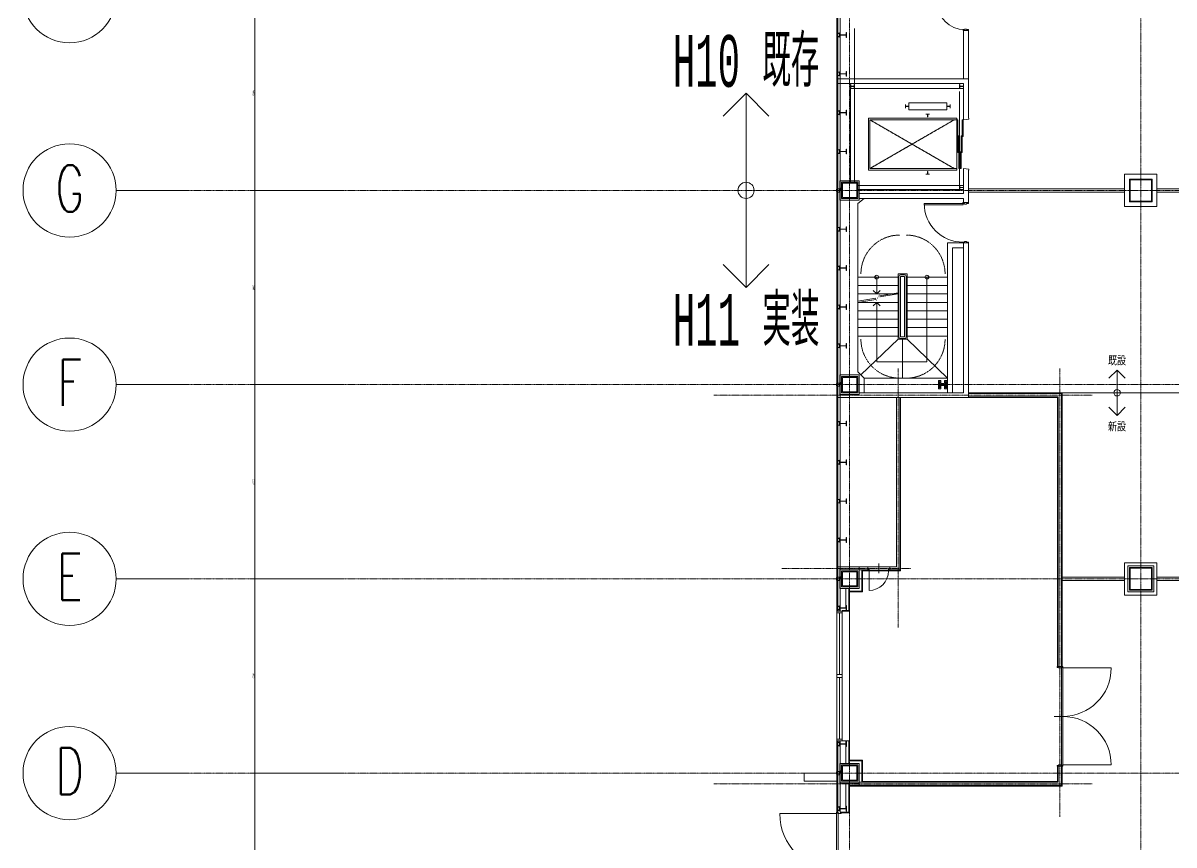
# Model space of a CAD drawing. Extents: x 73996 to 686888, y -9729 to 263202.
# Drawn here: x 248377 to 283951, y 196982 to 222372 of the extents above; entities that cross this region are included whole.
import ezdxf
from ezdxf.enums import TextEntityAlignment as Align

# ---------------------------------------------------------------- set-up
doc = ezdxf.new("R2010")
doc.units = 0
doc.header["$LTSCALE"] = 20
for name, pattern in [('Data Center Layout_L20$0$CENTER', [2, 1.25, -0.25, 0.25, -0.25]), ('Data Center Layout_L20$0$CENTERK0', [0.65, 0.5, -0.05, 0.05, -0.05]), ('Data Center Layout_L20$0$HIDDENK1', [0.334, 0.167, -0.167])]:
    doc.linetypes.add(name, pattern=pattern)
doc.layers.add('Data Center Layout_L20$0$98-DIM', color=252, linetype='Continuous')
doc.layers.add('Data Center Layout_L20$0$MACHINE-DIM', color=252, linetype='Continuous')
for name, color, linetype, lineweight in [('Data Center Layout_L20$0$ARC', 252, 'Continuous', 0), ('Data Center Layout_L20$0$FLAG', 252, 'Continuous', 0), ('Data Center Layout_L20$0$H-SIN', 252, 'Data Center Layout_L20$0$CENTER', 9), ('Data Center Layout_L20$0$K-SIN', 252, 'Data Center Layout_L20$0$CENTER', 9), ('Data Center Layout_L20$0$STEEL1', 252, 'Continuous', 0), ('Data Center Layout_L20$0$SUGATA3', 252, 'Continuous', 0)]:
    doc.layers.add(name, color=color, linetype=linetype, lineweight=lineweight)
doc.styles.add('Data Center Layout_L20$0$ATS', font='monotxt', dxfattribs={"bigfont": 'BIGFONT'})
doc.styles.add('Data Center Layout_L20$0$dim-txt', font='isocp.shx', dxfattribs={"width": 0.7, "bigfont": 'chineset.shx'})
doc.styles.add('Data Center Layout_L20$0$ROMS', font='ROMANS.shx', dxfattribs={"bigfont": 'bigfont.shx'})
doc.styles.add('Data Center Layout_L20$0$型式1', font='simplex.shx', dxfattribs={"width": 0.68, "bigfont": 'chineset.shx'})
doc.dimstyles.new('Data Center Layout_L20$0$ARCH-dim-200MM', dxfattribs={"dimscale": 200, "dimtxt": 0.3, "dimasz": 0.1, "dimexe": 0.1, "dimexo": 0.1, "dimgap": 0.05, "dimtad": 1, "dimdec": 0, "dimlfac": 10, "dimdsep": 46, "dimtxsty": 'Data Center Layout_L20$0$dim-txt', "dimblk": 'Data Center Layout_L20$0$_Dot', "dimcen": 2, "dimclrd": 256, "dimclre": 256, "dimclrt": 256, "dimadec": 0, "dimazin": 0, "dimtfac": 0.8, "dimtdec": 1, "dimtix": 1, "dimtmove": 2, "dimatfit": 3, "dimldrblk": 'Data Center Layout_L20$0$_ArchTick', "dimfxl": 1, "dimtvp": 1, "dimtolj": 1, "dimlwd": 13, "dimlwe": 9, "dimarcsym": 0})

# ---------------------------------------------------------------- blocks, each defined once
blk = doc.blocks.new('Data Center Layout_L20$0$A$C4DFC7D4D')
at = {"layer": 'Data Center Layout_L20$0$STEEL1'}
blk.add_lwpolyline([(0, 0), (0, 150), (11, 150), (11, 79), (139, 79), (139, 150), (150, 150), (150, 0), (139, 0), (139, 71), (11, 71), (11, 0)], close=True, dxfattribs=at)
blk = doc.blocks.new('Data Center Layout_L20$0$_Dot')
at = {"layer": 'Data Center Layout_L20$0$MACHINE-DIM', "color": 0, "lineweight": -2}
blk.add_line((-0.5, 0), (-1, 0), dxfattribs=at)
at = {"layer": 'Data Center Layout_L20$0$MACHINE-DIM', "color": 0, "const_width": 0.5}
blk.add_lwpolyline([(-0.25, 0, 1), (0.25, 0, 1)], format="xyb", close=True, dxfattribs=at)
blk = doc.blocks.new('*D85')
at = {"layer": 'Data Center Layout_L20$0$98-DIM', "lineweight": 9, "transparency": 16777216}
for p, q in [((300193, 190046), (297540, 190046)), ((300193, 184046), (297540, 184046))]:
    blk.add_line(p, q, dxfattribs=at)
at = {"layer": 'Data Center Layout_L20$0$98-DIM', "lineweight": 13, "transparency": 16777216}
blk.add_line((297560, 184066), (297560, 190026), dxfattribs=at)
at = {"layer": 'DEFPOINTS', "color": 0, "transparency": 16777216}
for p in [(297560, 190046), (300213, 190046), (300213, 184046)]:
    blk.add_point(p, dxfattribs=at)
at = {"layer": 'Data Center Layout_L20$0$98-DIM', "lineweight": 13, "transparency": 16777216, "xscale": 20, "yscale": 20, "zscale": 20}
for p, rotation in [((297560, 190046), 90), ((297560, 184046), 270)]:
    blk.add_blockref('Data Center Layout_L20$0$_Dot', p, dxfattribs=dict(at, rotation=rotation))
at = {"layer": 'Data Center Layout_L20$0$98-DIM', "transparency": 16777216, "insert": (297520, 187046), "char_height": 60, "attachment_point": 5, "rotation": 90, "style": 'Data Center Layout_L20$0$dim-txt'}
blk.add_mtext('\\A1;60000', dxfattribs=at)
blk = doc.blocks.new('Data Center Layout_L20$0$_ArchTick')
at = {"layer": 'Data Center Layout_L20$0$MACHINE-DIM', "color": 0, "const_width": 0.15}
blk.add_lwpolyline([(-0.5, -0.5), (0.5, 0.5)], dxfattribs=at)
blk = doc.blocks.new('*D86')
at = {"layer": 'Data Center Layout_L20$0$98-DIM', "lineweight": 9, "transparency": 16777216}
for p, q in [((300193, 184046), (297540, 184046)), ((300193, 178046), (297540, 178046))]:
    blk.add_line(p, q, dxfattribs=at)
at = {"layer": 'Data Center Layout_L20$0$98-DIM', "lineweight": 13, "transparency": 16777216}
blk.add_line((297560, 178066), (297560, 184026), dxfattribs=at)
at = {"layer": 'DEFPOINTS', "color": 0, "transparency": 16777216}
for p in [(297560, 184046), (300213, 184046), (300213, 178046)]:
    blk.add_point(p, dxfattribs=at)
at = {"layer": 'Data Center Layout_L20$0$98-DIM', "lineweight": 13, "transparency": 16777216, "xscale": 20, "yscale": 20, "zscale": 20}
for p, rotation in [((297560, 184046), 90), ((297560, 178046), 270)]:
    blk.add_blockref('Data Center Layout_L20$0$_Dot', p, dxfattribs=dict(at, rotation=rotation))
at = {"layer": 'Data Center Layout_L20$0$98-DIM', "transparency": 16777216, "insert": (297520, 181046), "char_height": 60, "attachment_point": 5, "rotation": 90, "style": 'Data Center Layout_L20$0$dim-txt'}
blk.add_mtext('\\A1;60000', dxfattribs=at)
blk = doc.blocks.new('*D87')
at = {"layer": 'Data Center Layout_L20$0$98-DIM', "lineweight": 9, "transparency": 16777216}
for p, q in [((300193, 172046), (297540, 172046)), ((300193, 166046), (297540, 166046))]:
    blk.add_line(p, q, dxfattribs=at)
at = {"layer": 'Data Center Layout_L20$0$98-DIM', "lineweight": 13, "transparency": 16777216}
blk.add_line((297560, 166066), (297560, 172026), dxfattribs=at)
at = {"layer": 'DEFPOINTS', "color": 0, "transparency": 16777216}
for p in [(297560, 172046), (300213, 172046), (300213, 166046)]:
    blk.add_point(p, dxfattribs=at)
at = {"layer": 'Data Center Layout_L20$0$98-DIM', "lineweight": 13, "transparency": 16777216, "xscale": 20, "yscale": 20, "zscale": 20}
for p, rotation in [((297560, 172046), 90), ((297560, 166046), 270)]:
    blk.add_blockref('Data Center Layout_L20$0$_Dot', p, dxfattribs=dict(at, rotation=rotation))
at = {"layer": 'Data Center Layout_L20$0$98-DIM', "transparency": 16777216, "insert": (297520, 169046), "char_height": 60, "attachment_point": 5, "rotation": 90, "style": 'Data Center Layout_L20$0$dim-txt'}
blk.add_mtext('\\A1;60000', dxfattribs=at)
blk = doc.blocks.new('*D88')
at = {"layer": 'Data Center Layout_L20$0$98-DIM', "lineweight": 9, "transparency": 16777216}
for p, q in [((300193, 178046), (297540, 178046)), ((300193, 172046), (297540, 172046))]:
    blk.add_line(p, q, dxfattribs=at)
at = {"layer": 'Data Center Layout_L20$0$98-DIM', "lineweight": 13, "transparency": 16777216}
blk.add_line((297560, 172066), (297560, 178026), dxfattribs=at)
at = {"layer": 'DEFPOINTS', "color": 0, "transparency": 16777216}
for p in [(297560, 178046), (300213, 178046), (300213, 172046)]:
    blk.add_point(p, dxfattribs=at)
at = {"layer": 'Data Center Layout_L20$0$98-DIM', "lineweight": 13, "transparency": 16777216, "xscale": 20, "yscale": 20, "zscale": 20}
for p, rotation in [((297560, 178046), 90), ((297560, 172046), 270)]:
    blk.add_blockref('Data Center Layout_L20$0$_Dot', p, dxfattribs=dict(at, rotation=rotation))
at = {"layer": 'Data Center Layout_L20$0$98-DIM', "transparency": 16777216, "insert": (297520, 175046), "char_height": 60, "attachment_point": 5, "rotation": 90, "style": 'Data Center Layout_L20$0$dim-txt'}
blk.add_mtext('\\A1;60000', dxfattribs=at)
blk = doc.blocks.new('*D92')
at = {"layer": 'Data Center Layout_L20$0$98-DIM', "lineweight": 9, "transparency": 16777216}
for p, q in [((300193, 166046), (297540, 166046)), ((300193, 160046), (297540, 160046))]:
    blk.add_line(p, q, dxfattribs=at)
at = {"layer": 'Data Center Layout_L20$0$98-DIM', "lineweight": 13, "transparency": 16777216}
blk.add_line((297560, 160066), (297560, 166026), dxfattribs=at)
at = {"layer": 'DEFPOINTS', "color": 0, "transparency": 16777216}
for p in [(297560, 166046), (300213, 166046), (300213, 160046)]:
    blk.add_point(p, dxfattribs=at)
at = {"layer": 'Data Center Layout_L20$0$98-DIM', "lineweight": 13, "transparency": 16777216, "xscale": 20, "yscale": 20, "zscale": 20}
for p, rotation in [((297560, 166046), 90), ((297560, 160046), 270)]:
    blk.add_blockref('Data Center Layout_L20$0$_Dot', p, dxfattribs=dict(at, rotation=rotation))
at = {"layer": 'Data Center Layout_L20$0$98-DIM', "transparency": 16777216, "insert": (297520, 163046), "char_height": 60, "attachment_point": 5, "rotation": 90, "style": 'Data Center Layout_L20$0$dim-txt'}
blk.add_mtext('\\A1;60000', dxfattribs=at)
blk = doc.blocks.new('Data Center Layout_L20$0$A$C80dc7663')
at = {"layer": 'Data Center Layout_L20$0$ARC'}
for p, q in [((315540.24, 171045.59), (315540.24, 197045.59)), ((315575.24, 171045.59), (315575.24, 197045.59)), ((316090.24, 184295.59), (316090.24, 189045.59)), ((319465.24, 188985.59), (319615.24, 188985.59)), ((315965.24, 187195.59), (319465.24, 187195.59)), ((315965.24, 187195.59), (315965.24, 184295.59)), ((316090.24, 187195.59), (316090.24, 184295.59)), ((312739.85, 184045.59), (312739.85, 187045.59)), ((319340.24, 184095.59), (319340.24, 187095.59)), ((317668.86, 186645.6), (317668.86, 186695.6)), ((317758.86, 186645.6), (317668.86, 186645.6)), ((317758.86, 186635.6), (317668.86, 186635.6)), ((317668.86, 186635.6), (317668.86, 186585.6)), ((317758.86, 186645.6), (317758.86, 186635.6)), ((318948.86, 186745.6), (317768.86, 186745.6)), ((317768.86, 186745.6), (317768.86, 186535.6)), ((318948.86, 186535.6), (317768.86, 186535.6)), ((318948.86, 186745.6), (318948.86, 186535.6)), ((318958.86, 186645.6), (319048.86, 186645.6)), ((318958.86, 186645.6), (318958.86, 186635.6)), ((318958.86, 186635.6), (319048.86, 186635.6)), ((319048.86, 186645.6), (319048.86, 186695.6)), ((319048.86, 186635.6), (319048.86, 186585.6)), ((316525.86, 186273.09), (319251.86, 186273.09)), ((316525.86, 186273.09), (316525.86, 184673.09)), ((316569.86, 186223.09), (319169.86, 186223.09)), ((316569.86, 186223.09), (316569.86, 184723.09)), ((318348.86, 186403.09), (318298.86, 186403.09)), ((318348.86, 186313.09), (318348.86, 186403.09)), ((318348.86, 186313.09), (318358.86, 186313.09)), ((318358.86, 186403.09), (318408.86, 186403.09)), ((318358.86, 186313.09), (318358.86, 186403.09)), ((319169.86, 186223.09), (319251.86, 186223.09)), ((319169.86, 186223.09), (319169.86, 186223.09)), ((319251.86, 186273.09), (319251.86, 184673.09)), ((316525.86, 184673.09), (319251.86, 184673.09)), ((316569.86, 184723.09), (319169.86, 184723.09)), ((318348.86, 184633.09), (318348.86, 184543.09)), ((318348.86, 184633.09), (318358.86, 184633.09)), ((318358.86, 184633.09), (318358.86, 184543.09)), ((319169.86, 184723.09), (319169.86, 184723.09)), ((319169.86, 184723.09), (319251.86, 184723.09)), ((318348.86, 184543.09), (318298.86, 184543.09)), ((318358.86, 184543.09), (318408.86, 184543.09)), ((324440.24, 183545.59), (324440.24, 184545.59)), ((324440.24, 184545.59), (325440.24, 184545.59)), ((325440.24, 183545.59), (325440.24, 184545.59)), ((312739.85, 184045.59), (312739.85, 181045.59)), ((316190.24, 184195.59), (319465.24, 184195.59)), ((316190.24, 184070.59), (319465.24, 184070.59)), ((316240.24, 183945.59), (319465.24, 183945.59)), ((316240.24, 183945.59), (318940.24, 183945.59)), ((319615.24, 184095.59), (319615.24, 184045.59)), ((319615.24, 184095.59), (324440.24, 184095.59)), ((319615.24, 183995.59), (319615.24, 184045.59)), ((319615.24, 183995.59), (324440.24, 183995.59)), ((324440.24, 184095.59), (324440.24, 184045.59)), ((324440.24, 183995.59), (324440.24, 184045.59)), ((325440.24, 184095.59), (325440.24, 184045.59)), ((325440.24, 184095.59), (327965.24, 184095.59)), ((325440.24, 183995.59), (325440.24, 184045.59)), ((325440.24, 183995.59), (327965.24, 183995.59)), ((327965.24, 184095.59), (327965.24, 184045.59)), ((327965.24, 183995.59), (327965.24, 184045.59)), ((316390.24, 183795.59), (316190.24, 183645.59)), ((316190.24, 178445.59), (316190.24, 183645.59)), ((319465.24, 183795.59), (316240.24, 183795.59)), ((319465.24, 183795.59), (319465.24, 183670.59)), ((319465.24, 183670.59), (319615.24, 183670.59)), ((319615.24, 183795.59), (319615.24, 183670.59)), ((325440.24, 183545.59), (324440.24, 183545.59)), ((319615.24, 182420.59), (318965.24, 182420.59)), ((318965.24, 177795.59), (318965.24, 182420.59)), ((319115.24, 177795.59), (319115.24, 182270.59)), ((319465.24, 182270.59), (319115.24, 182270.59)), ((319465.24, 182420.59), (319465.24, 177795.59)), ((319615.24, 182420.59), (319615.24, 177645.59)), ((316190.24, 178445.59), (316390.24, 178245.59)), ((316390.24, 177795.59), (316390.24, 178245.59)), ((316390.24, 178245.59), (318965.24, 178245.59)), ((324206.24, 177095.59), (324206.24, 178495.59)), ((319615.24, 177645.59), (315575.24, 177645.59)), ((316240.24, 177795.59), (319465.24, 177795.59)), ((317490.24, 177645.59), (317490.24, 172320.59)), ((317512.24, 177645.59), (317512.24, 172298.59)), ((322512.24, 177789.59), (319615.24, 177789.59)), ((322490.24, 177767.59), (319615.24, 177767.59)), ((322390.24, 177667.59), (319615.24, 177667.59)), ((322368.24, 177645.59), (319615.24, 177645.59)), ((322368.24, 169335.59), (322368.24, 177645.59)), ((322390.24, 169335.59), (322390.24, 177667.59)), ((322490.24, 169335.59), (322490.24, 177767.59)), ((322512.24, 169335.59), (322512.24, 177789.59)), ((322512.24, 177789.59), (327965.24, 177789.59)), ((316500.24, 172320.59), (316240.24, 172320.59)), ((316318.24, 172320.59), (316318.24, 171667.59)), ((316340.24, 172298.59), (316340.24, 171645.59)), ((316500.24, 172298.59), (316340.24, 172298.59)), ((316540.24, 171688.59), (316540.24, 172288.59)), ((317490.24, 172320.59), (317180.24, 172320.59)), ((317512.24, 172298.59), (317180.24, 172298.59)), ((322512.24, 172095.59), (322512.24, 172045.59)), ((322512.24, 172095.59), (324440.24, 172095.59)), ((322512.24, 171995.59), (322512.24, 172045.59)), ((322512.24, 171995.59), (324440.24, 171995.59)), ((324440.24, 172095.59), (324440.24, 172045.59)), ((324440.24, 171995.59), (324440.24, 172045.59)), ((325440.24, 172095.59), (325440.24, 172045.59)), ((325440.24, 172095.59), (327965.24, 172095.59)), ((325440.24, 171995.59), (325440.24, 172045.59)), ((325440.24, 171995.59), (327965.24, 171995.59)), ((327965.24, 172095.59), (327965.24, 172045.59)), ((327965.24, 171995.59), (327965.24, 172045.59)), ((315918.24, 171067.59), (315918.24, 171745.59)), ((316318.24, 171667.59), (315918.24, 171667.59)), ((315940.24, 171045.59), (315940.24, 171645.59)), ((316340.24, 171645.59), (315940.24, 171645.59)), ((315540.24, 167045.59), (315540.24, 171045.59)), ((315710.24, 171045.59), (315540.24, 171045.59)), ((315710.24, 170995.59), (315540.24, 170995.59)), ((315625.24, 170995.59), (315625.24, 169095.59)), ((315710.24, 171067.59), (315918.24, 171067.59)), ((315710.24, 171045.59), (315710.24, 167045.59)), ((315940.24, 167045.59), (315940.24, 171045.59)), ((315540.24, 169095.59), (315710.24, 169095.59)), ((315540.24, 168995.59), (315710.24, 168995.59)), ((315625.24, 168995.59), (315625.24, 167095.59)), ((324025.24, 169295.59), (322525.24, 169295.59)), ((315540.24, 167095.59), (315710.24, 167095.59)), ((315540.24, 167045.59), (315650.24, 167045.59)), ((315540.24, 167045.59), (315710.24, 167045.59)), ((315540.24, 164840.59), (315540.24, 167045.59)), ((315540.24, 167045.59), (315940.24, 167045.59)), ((315575.24, 164840.59), (315575.24, 167045.59)), ((315918.24, 166345.59), (315918.24, 167045.59)), ((315940.24, 166445.59), (315940.24, 167045.59)), ((315918.24, 166423.59), (316318.24, 166423.59)), ((315940.24, 166445.59), (316340.24, 166445.59)), ((316318.24, 166423.59), (316318.24, 165767.59)), ((316340.24, 166445.59), (316340.24, 165789.59)), ((322368.24, 165789.59), (322368.24, 166255.59)), ((322390.24, 166255.59), (322390.24, 165767.59)), ((322490.24, 166255.59), (322490.24, 165667.59)), ((322512.24, 166255.59), (322512.24, 165645.59)), ((324025.24, 166295.59), (322525.24, 166295.59)), ((316340.24, 165789.59), (322368.24, 165789.59)), ((315918.24, 165745.59), (315918.24, 164842.59)), ((322490.24, 165667.59), (315918.24, 165667.59)), ((322512.24, 165645.59), (315940.24, 165645.59)), ((315940.24, 165645.59), (315940.24, 164820.59)), ((322390.24, 165767.59), (316240.24, 165767.59)), ((313780.24, 164795.59), (315530.24, 164795.59)), ((315540.24, 164860.59), (315575.24, 164860.59)), ((315650.24, 164842.59), (315918.24, 164842.59)), ((315650.24, 164820.59), (315940.24, 164820.59))]:
    blk.add_line(p, q, dxfattribs=at)
at = {"layer": 'Data Center Layout_L20$0$ARC', "linetype": 'Continuous'}
for p, q in [((319465.24, 187495.59), (319465.24, 188985.59)), ((319615.24, 186273.09), (319615.24, 188985.59)), ((315540.24, 187495.59), (319615.24, 187495.59)), ((315540.24, 187345.59), (319465.24, 187345.59)), ((319465.24, 187345.59), (319465.24, 186223.09)), ((319465.24, 186223.09), (319625.24, 186243.09)), ((319625.24, 186273.09), (319615.24, 186273.09)), ((319625.24, 186243.09), (319625.24, 186273.09)), ((319465.24, 184723.09), (319625.24, 184703.09)), ((319465.24, 184723.09), (319465.24, 183945.59)), ((319615.24, 184673.09), (319615.24, 183670.59)), ((319625.24, 184673.09), (319615.24, 184673.09)), ((319625.24, 184703.09), (319625.24, 184673.09)), ((316840.24, 172223.59), (316840.24, 172523.59)), ((315540.24, 171045.59), (315940.24, 171045.59)), ((322590.24, 167795.59), (322260.24, 167795.59))]:
    blk.add_line(p, q, dxfattribs=at)
at = {"layer": 'Data Center Layout_L20$0$ARC', "linetype": 'Data Center Layout_L20$0$CENTERK0'}
for p, q in [((319169.86, 184723.09), (316569.86, 186223.09)), ((316569.86, 184723.09), (319169.86, 186223.09))]:
    blk.add_line(p, q, dxfattribs=at)
at = {"layer": 'Data Center Layout_L20$0$ARC'}
for points in [[(315625.24, 188795.59), (315625.24, 188895.59), (315575.24, 188895.59), (315575.24, 188795.59)], [(315590.24, 188901.59), (315640.24, 188901.59), (315640.24, 188851.59), (315634.24, 188851.59), (315634.24, 188895.59), (315590.24, 188895.59)], [(315640.24, 188770.59), (315640.24, 188920.59), (315649.24, 188920.59), (315649.24, 188848.59), (315831.24, 188848.59), (315831.24, 188920.59), (315840.24, 188920.59), (315840.24, 188770.59), (315831.24, 188770.59), (315831.24, 188842.59), (315649.24, 188842.59), (315649.24, 188770.59)], [(315590.24, 188789.59), (315640.24, 188789.59), (315640.24, 188839.59), (315634.24, 188839.59), (315634.24, 188795.59), (315590.24, 188795.59)], [(315625.24, 187595.59), (315625.24, 187695.59), (315575.24, 187695.59), (315575.24, 187595.59)], [(315590.24, 187701.59), (315640.24, 187701.59), (315640.24, 187651.59), (315634.24, 187651.59), (315634.24, 187695.59), (315590.24, 187695.59)], [(315590.24, 187589.59), (315640.24, 187589.59), (315640.24, 187639.59), (315634.24, 187639.59), (315634.24, 187595.59), (315590.24, 187595.59)], [(315640.24, 187570.59), (315640.24, 187720.59), (315649.24, 187720.59), (315649.24, 187648.59), (315831.24, 187648.59), (315831.24, 187720.59), (315840.24, 187720.59), (315840.24, 187570.59), (315831.24, 187570.59), (315831.24, 187642.59), (315649.24, 187642.59), (315649.24, 187570.59)], [(315625.24, 186395.59), (315625.24, 186495.59), (315575.24, 186495.59), (315575.24, 186395.59)], [(315590.24, 186501.59), (315640.24, 186501.59), (315640.24, 186451.59), (315634.24, 186451.59), (315634.24, 186495.59), (315590.24, 186495.59)], [(315590.24, 186389.59), (315640.24, 186389.59), (315640.24, 186439.59), (315634.24, 186439.59), (315634.24, 186395.59), (315590.24, 186395.59)], [(315640.24, 186370.59), (315640.24, 186520.59), (315649.24, 186520.59), (315649.24, 186448.59), (315831.24, 186448.59), (315831.24, 186520.59), (315840.24, 186520.59), (315840.24, 186370.59), (315831.24, 186370.59), (315831.24, 186442.59), (315649.24, 186442.59), (315649.24, 186370.59)], [(319251.86, 185706.09), (319251.86, 186223.09), (319281.86, 186223.09), (319281.86, 185706.09)], [(319451.86, 185706.09), (319451.86, 186223.09), (319421.86, 186223.09), (319421.86, 185706.09)], [(319281.86, 185731.09), (319281.86, 185214.09), (319311.86, 185214.09), (319311.86, 185731.09)], [(319421.86, 185731.09), (319421.86, 185214.09), (319391.86, 185214.09), (319391.86, 185731.09)], [(315625.24, 185195.59), (315625.24, 185295.59), (315575.24, 185295.59), (315575.24, 185195.59)], [(315590.24, 185301.59), (315640.24, 185301.59), (315640.24, 185251.59), (315634.24, 185251.59), (315634.24, 185295.59), (315590.24, 185295.59)], [(315590.24, 185189.59), (315640.24, 185189.59), (315640.24, 185239.59), (315634.24, 185239.59), (315634.24, 185195.59), (315590.24, 185195.59)], [(315640.24, 185170.59), (315640.24, 185320.59), (315649.24, 185320.59), (315649.24, 185248.59), (315831.24, 185248.59), (315831.24, 185320.59), (315840.24, 185320.59), (315840.24, 185170.59), (315831.24, 185170.59), (315831.24, 185242.59), (315649.24, 185242.59), (315649.24, 185170.59)], [(319341.86, 185239.09), (319341.86, 184722.09), (319311.86, 184722.09), (319311.86, 185239.09)], [(319361.86, 185239.09), (319361.86, 184722.09), (319391.86, 184722.09), (319391.86, 185239.09)], [(315640.24, 184345.59), (316240.24, 184345.59), (316240.24, 183745.59), (315640.24, 183745.59)], [(315690.24, 184295.59), (316190.24, 184295.59), (316190.24, 183795.59), (315690.24, 183795.59)], [(315690.24, 183795.59), (315690.24, 184295.59), (316190.24, 184295.59), (316190.24, 183795.59)], [(324590.24, 183695.59), (324590.24, 184395.59), (325290.24, 184395.59), (325290.24, 183695.59)], [(324590.24, 183695.59), (324590.24, 184395.59), (325290.24, 184395.59), (325290.24, 183695.59)], [(324610.24, 183715.59), (324610.24, 184375.59), (325270.24, 184375.59), (325270.24, 183715.59)], [(324610.24, 183715.59), (324610.24, 184375.59), (325270.24, 184375.59), (325270.24, 183715.59)], [(315540.24, 184035.59), (315540.24, 184055.59), (315575.24, 184055.59), (315575.24, 184035.59)], [(315625.24, 183995.59), (315625.24, 184095.59), (315575.24, 184095.59), (315575.24, 183995.59)], [(315625.24, 184020.59), (315625.24, 184070.59), (315675.24, 184070.59), (315675.24, 184064.59), (315631.24, 184064.59), (315631.24, 184020.59)], [(315640.24, 184070.59), (315690.24, 184070.59), (315690.24, 184120.59), (315684.24, 184120.59), (315684.24, 184076.59), (315640.24, 184076.59)], [(315720.24, 183825.59), (315720.24, 184265.59), (316160.24, 184265.59), (316160.24, 183825.59)], [(318246.2, 183645.59), (319445.24, 183645.59), (319445.24, 183595.59), (318246.2, 183595.59)], [(319467.24, 183670.59), (319435.24, 183670.59), (319435.24, 183645.59), (319495.24, 183645.59), (319495.24, 183620.59), (319555.24, 183620.59), (319555.24, 183645.59), (319615.24, 183645.59), (319615.24, 183670.59), (319583.24, 183670.59)], [(315625.24, 182795.59), (315625.24, 182895.59), (315575.24, 182895.59), (315575.24, 182795.59)], [(315590.24, 182901.59), (315640.24, 182901.59), (315640.24, 182851.59), (315634.24, 182851.59), (315634.24, 182895.59), (315590.24, 182895.59)], [(315640.24, 182770.59), (315640.24, 182920.59), (315649.24, 182920.59), (315649.24, 182848.59), (315831.24, 182848.59), (315831.24, 182920.59), (315840.24, 182920.59), (315840.24, 182770.59), (315831.24, 182770.59), (315831.24, 182842.59), (315649.24, 182842.59), (315649.24, 182770.59)], [(315590.24, 182789.59), (315640.24, 182789.59), (315640.24, 182839.59), (315634.24, 182839.59), (315634.24, 182795.59), (315590.24, 182795.59)], [(319467.24, 182420.59), (319435.24, 182420.59), (319435.24, 182445.59), (319495.24, 182445.59), (319495.24, 182470.59), (319555.24, 182470.59), (319555.24, 182445.59), (319615.24, 182445.59), (319615.24, 182420.59), (319583.24, 182420.59)], [(315625.24, 181595.59), (315625.24, 181695.59), (315575.24, 181695.59), (315575.24, 181595.59)], [(315590.24, 181701.59), (315640.24, 181701.59), (315640.24, 181651.59), (315634.24, 181651.59), (315634.24, 181695.59), (315590.24, 181695.59)], [(315590.24, 181589.59), (315640.24, 181589.59), (315640.24, 181639.59), (315634.24, 181639.59), (315634.24, 181595.59), (315590.24, 181595.59)], [(315640.24, 181570.59), (315640.24, 181720.59), (315649.24, 181720.59), (315649.24, 181648.59), (315831.24, 181648.59), (315831.24, 181720.59), (315840.24, 181720.59), (315840.24, 181570.59), (315831.24, 181570.59), (315831.24, 181642.59), (315649.24, 181642.59), (315649.24, 181570.59)], [(315625.24, 180395.59), (315625.24, 180495.59), (315575.24, 180495.59), (315575.24, 180395.59)], [(315590.24, 180501.59), (315640.24, 180501.59), (315640.24, 180451.59), (315634.24, 180451.59), (315634.24, 180495.59), (315590.24, 180495.59)], [(315590.24, 180389.59), (315640.24, 180389.59), (315640.24, 180439.59), (315634.24, 180439.59), (315634.24, 180395.59), (315590.24, 180395.59)], [(315640.24, 180370.59), (315640.24, 180520.59), (315649.24, 180520.59), (315649.24, 180448.59), (315831.24, 180448.59), (315831.24, 180520.59), (315840.24, 180520.59), (315840.24, 180370.59), (315831.24, 180370.59), (315831.24, 180442.59), (315649.24, 180442.59), (315649.24, 180370.59)], [(315625.24, 179195.59), (315625.24, 179295.59), (315575.24, 179295.59), (315575.24, 179195.59)], [(315590.24, 179301.59), (315640.24, 179301.59), (315640.24, 179251.59), (315634.24, 179251.59), (315634.24, 179295.59), (315590.24, 179295.59)], [(315640.24, 179170.59), (315640.24, 179320.59), (315649.24, 179320.59), (315649.24, 179248.59), (315831.24, 179248.59), (315831.24, 179320.59), (315840.24, 179320.59), (315840.24, 179170.59), (315831.24, 179170.59), (315831.24, 179242.59), (315649.24, 179242.59), (315649.24, 179170.59)], [(315590.24, 179189.59), (315640.24, 179189.59), (315640.24, 179239.59), (315634.24, 179239.59), (315634.24, 179195.59), (315590.24, 179195.59)], [(315640.24, 178345.59), (316240.24, 178345.59), (316240.24, 177745.59), (315640.24, 177745.59)], [(315640.24, 178345.59), (316240.24, 178345.59), (316240.24, 177745.59), (315640.24, 177745.59)], [(315640.24, 178345.59), (316240.24, 178345.59), (316240.24, 177745.59), (315640.24, 177745.59)], [(315690.24, 178295.59), (316190.24, 178295.59), (316190.24, 177795.59), (315690.24, 177795.59)], [(315690.24, 177795.59), (315690.24, 178295.59), (316190.24, 178295.59), (316190.24, 177795.59)], [(315720.24, 177825.59), (315720.24, 178265.59), (316160.24, 178265.59), (316160.24, 177825.59)], [(315540.24, 178035.59), (315540.24, 178055.59), (315575.24, 178055.59), (315575.24, 178035.59)], [(315625.24, 177995.59), (315625.24, 178095.59), (315575.24, 178095.59), (315575.24, 177995.59)], [(315625.24, 178020.59), (315625.24, 178070.59), (315675.24, 178070.59), (315675.24, 178064.59), (315631.24, 178064.59), (315631.24, 178020.59)], [(315640.24, 178070.59), (315690.24, 178070.59), (315690.24, 178120.59), (315684.24, 178120.59), (315684.24, 178076.59), (315640.24, 178076.59)], [(318940.24, 178170.59), (318940.24, 177920.59), (318875.84, 177920.59), (318875.84, 178015.79), (318754.64, 178015.79), (318754.64, 177920.59), (318690.24, 177920.59), (318690.24, 178170.59), (318754.64, 178170.59), (318754.64, 178075.39), (318875.84, 178075.39), (318875.84, 178170.59)], [(318915.24, 178145.59), (318915.24, 177945.59), (318900.84, 177945.59), (318900.84, 178040.79), (318729.64, 178040.79), (318729.64, 177945.59), (318715.24, 177945.59), (318715.24, 178145.59), (318729.64, 178145.59), (318729.64, 178050.39), (318900.84, 178050.39), (318900.84, 178145.59)], [(315625.24, 176795.59), (315625.24, 176895.59), (315575.24, 176895.59), (315575.24, 176795.59)], [(315590.24, 176901.59), (315640.24, 176901.59), (315640.24, 176851.59), (315634.24, 176851.59), (315634.24, 176895.59), (315590.24, 176895.59)], [(315590.24, 176789.59), (315640.24, 176789.59), (315640.24, 176839.59), (315634.24, 176839.59), (315634.24, 176795.59), (315590.24, 176795.59)], [(315640.24, 176770.59), (315640.24, 176920.59), (315649.24, 176920.59), (315649.24, 176848.59), (315831.24, 176848.59), (315831.24, 176920.59), (315840.24, 176920.59), (315840.24, 176770.59), (315831.24, 176770.59), (315831.24, 176842.59), (315649.24, 176842.59), (315649.24, 176770.59)], [(315625.24, 175595.59), (315625.24, 175695.59), (315575.24, 175695.59), (315575.24, 175595.59)], [(315590.24, 175701.59), (315640.24, 175701.59), (315640.24, 175651.59), (315634.24, 175651.59), (315634.24, 175695.59), (315590.24, 175695.59)], [(315590.24, 175589.59), (315640.24, 175589.59), (315640.24, 175639.59), (315634.24, 175639.59), (315634.24, 175595.59), (315590.24, 175595.59)], [(315640.24, 175570.59), (315640.24, 175720.59), (315649.24, 175720.59), (315649.24, 175648.59), (315831.24, 175648.59), (315831.24, 175720.59), (315840.24, 175720.59), (315840.24, 175570.59), (315831.24, 175570.59), (315831.24, 175642.59), (315649.24, 175642.59), (315649.24, 175570.59)], [(315625.24, 174395.59), (315625.24, 174495.59), (315575.24, 174495.59), (315575.24, 174395.59)], [(315590.24, 174501.59), (315640.24, 174501.59), (315640.24, 174451.59), (315634.24, 174451.59), (315634.24, 174495.59), (315590.24, 174495.59)], [(315590.24, 174389.59), (315640.24, 174389.59), (315640.24, 174439.59), (315634.24, 174439.59), (315634.24, 174395.59), (315590.24, 174395.59)], [(315640.24, 174370.59), (315640.24, 174520.59), (315649.24, 174520.59), (315649.24, 174448.59), (315831.24, 174448.59), (315831.24, 174520.59), (315840.24, 174520.59), (315840.24, 174370.59), (315831.24, 174370.59), (315831.24, 174442.59), (315649.24, 174442.59), (315649.24, 174370.59)], [(315625.24, 173195.59), (315625.24, 173295.59), (315575.24, 173295.59), (315575.24, 173195.59)], [(315590.24, 173301.59), (315640.24, 173301.59), (315640.24, 173251.59), (315634.24, 173251.59), (315634.24, 173295.59), (315590.24, 173295.59)], [(315640.24, 173170.59), (315640.24, 173320.59), (315649.24, 173320.59), (315649.24, 173248.59), (315831.24, 173248.59), (315831.24, 173320.59), (315840.24, 173320.59), (315840.24, 173170.59), (315831.24, 173170.59), (315831.24, 173242.59), (315649.24, 173242.59), (315649.24, 173170.59)], [(315590.24, 173189.59), (315640.24, 173189.59), (315640.24, 173239.59), (315634.24, 173239.59), (315634.24, 173195.59), (315590.24, 173195.59)], [(324440.24, 171545.59), (325440.24, 171545.59), (325440.24, 172545.59), (324440.24, 172545.59)], [(315640.24, 172345.59), (316240.24, 172345.59), (316240.24, 171745.59), (315640.24, 171745.59)], [(315690.24, 171795.59), (315690.24, 172295.59), (316190.24, 172295.59), (316190.24, 171795.59)], [(315720.24, 171825.59), (315720.24, 172265.59), (316160.24, 172265.59), (316160.24, 171825.59)], [(316530.24, 172288.59), (317150.24, 172288.59), (317150.24, 172318.59), (316530.24, 172318.59)], [(324540.24, 172445.59), (325340.24, 172445.59), (325340.24, 171645.59), (324540.24, 171645.59)], [(324540.24, 172445.59), (325340.24, 172445.59), (325340.24, 171645.59), (324540.24, 171645.59)], [(324590.24, 171695.59), (324590.24, 172395.59), (325290.24, 172395.59), (325290.24, 171695.59)], [(324610.24, 171715.59), (324610.24, 172375.59), (325270.24, 172375.59), (325270.24, 171715.59)], [(315540.24, 172035.59), (315540.24, 172055.59), (315575.24, 172055.59), (315575.24, 172035.59)], [(315625.24, 171995.59), (315625.24, 172095.59), (315575.24, 172095.59), (315575.24, 171995.59)], [(315625.24, 172020.59), (315625.24, 172070.59), (315675.24, 172070.59), (315675.24, 172064.59), (315631.24, 172064.59), (315631.24, 172020.59)], [(315640.24, 172070.59), (315690.24, 172070.59), (315690.24, 172120.59), (315684.24, 172120.59), (315684.24, 172076.59), (315640.24, 172076.59)], [(315625.24, 171095.59), (315625.24, 171195.59), (315575.24, 171195.59), (315575.24, 171095.59)], [(315590.24, 171201.59), (315640.24, 171201.59), (315640.24, 171151.59), (315634.24, 171151.59), (315634.24, 171195.59), (315590.24, 171195.59)], [(315590.24, 171089.59), (315640.24, 171089.59), (315640.24, 171139.59), (315634.24, 171139.59), (315634.24, 171095.59), (315590.24, 171095.59)], [(315640.24, 171070.59), (315640.24, 171220.59), (315649.24, 171220.59), (315649.24, 171148.59), (315831.24, 171148.59), (315831.24, 171220.59), (315840.24, 171220.59), (315840.24, 171070.59), (315831.24, 171070.59), (315831.24, 171142.59), (315649.24, 171142.59), (315649.24, 171070.59)], [(322525.24, 166285.59), (322525.24, 169305.59), (322485.24, 169305.59), (322485.24, 166285.59)], [(315625.24, 166995.59), (315625.24, 166895.59), (315575.24, 166895.59), (315575.24, 166995.59)], [(315590.24, 167001.59), (315640.24, 167001.59), (315640.24, 166951.59), (315634.24, 166951.59), (315634.24, 166995.59), (315590.24, 166995.59)], [(315590.24, 166889.59), (315640.24, 166889.59), (315640.24, 166939.59), (315634.24, 166939.59), (315634.24, 166895.59), (315590.24, 166895.59)], [(315640.24, 167020.59), (315640.24, 166870.59), (315649.24, 166870.59), (315649.24, 166942.59), (315831.24, 166942.59), (315831.24, 166870.59), (315840.24, 166870.59), (315840.24, 167020.59), (315831.24, 167020.59), (315831.24, 166948.59), (315649.24, 166948.59), (315649.24, 167020.59)], [(315640.24, 166345.59), (316240.24, 166345.59), (316240.24, 165745.59), (315640.24, 165745.59)], [(315690.24, 165795.59), (315690.24, 166295.59), (316190.24, 166295.59), (316190.24, 165795.59)], [(315720.24, 165825.59), (315720.24, 166265.59), (316160.24, 166265.59), (316160.24, 165825.59)], [(315540.24, 166035.59), (315540.24, 166055.59), (315575.24, 166055.59), (315575.24, 166035.59)], [(315625.24, 165995.59), (315625.24, 166095.59), (315575.24, 166095.59), (315575.24, 165995.59)], [(315625.24, 166020.59), (315625.24, 166070.59), (315675.24, 166070.59), (315675.24, 166064.59), (315631.24, 166064.59), (315631.24, 166020.59)], [(315640.24, 166070.59), (315690.24, 166070.59), (315690.24, 166120.59), (315684.24, 166120.59), (315684.24, 166076.59), (315640.24, 166076.59)], [(315530.24, 164810.59), (315530.24, 163045.59), (315590.24, 163045.59), (315590.24, 164810.59)], [(315625.24, 164995.59), (315625.24, 164895.59), (315575.24, 164895.59), (315575.24, 164995.59)], [(315590.24, 165001.59), (315640.24, 165001.59), (315640.24, 164951.59), (315634.24, 164951.59), (315634.24, 164995.59), (315590.24, 164995.59)], [(315590.24, 164889.59), (315640.24, 164889.59), (315640.24, 164939.59), (315634.24, 164939.59), (315634.24, 164895.59), (315590.24, 164895.59)], [(315640.24, 165020.59), (315640.24, 164870.59), (315649.24, 164870.59), (315649.24, 164942.59), (315831.24, 164942.59), (315831.24, 164870.59), (315840.24, 164870.59), (315840.24, 165020.59), (315831.24, 165020.59), (315831.24, 164948.59), (315649.24, 164948.59), (315649.24, 165020.59)]]:
    blk.add_lwpolyline(points, close=True, dxfattribs=at)
for points in [[(319481.24, 188985.59), (319449.24, 188985.59), (319449.24, 189010.59), (319494.24, 189010.59), (319494.24, 189025.59), (319549.24, 189025.59), (319549.24, 189010.59), (319619.24, 189010.59), (319619.24, 188985.59), (319587.24, 188985.59)], [(312032.74, 186338.48), (312739.85, 187045.59), (313446.96, 186338.48)], [(315538.24, 184008.09), (315538.24, 184038.09), (315554.24, 184038.09), (315554.24, 184053.09), (315538.24, 184053.09), (315538.24, 184083.09)], [(312032.74, 181752.7), (312739.85, 181045.59), (313446.96, 181752.7)], [(324456.24, 178245.59), (324206.24, 178495.59), (323956.24, 178245.59)], [(315538.24, 178008.09), (315538.24, 178038.09), (315554.24, 178038.09), (315554.24, 178053.09), (315538.24, 178053.09), (315538.24, 178083.09)], [(317480.24, 177605.59), (317490.24, 177605.59), (317490.24, 177645.59), (317390.24, 177645.59), (317390.24, 177605.59), (317400.24, 177605.59)], [(319655.24, 177757.59), (319655.24, 177767.59), (319615.24, 177767.59), (319615.24, 177667.59), (319655.24, 177667.59), (319655.24, 177677.59)], [(324456.24, 177345.59), (324206.24, 177095.59), (323956.24, 177345.59)], [(316280.24, 172330.59), (316280.24, 172320.59), (316240.24, 172320.59), (316240.24, 172420.59), (316280.24, 172420.59), (316280.24, 172410.59)], [(316460.24, 172330.59), (316460.24, 172320.59), (316500.24, 172320.59), (316500.24, 172420.59), (316460.24, 172420.59), (316460.24, 172410.59)], [(316500.24, 172313.59), (316500.24, 172288.59), (316525.24, 172288.59), (316525.24, 172323.59), (316540.24, 172323.59), (316540.24, 172358.59), (316500.24, 172358.59)], [(317180.24, 172313.59), (317180.24, 172288.59), (317155.24, 172288.59), (317155.24, 172323.59), (317140.24, 172323.59), (317140.24, 172358.59), (317180.24, 172358.59)], [(317220.24, 172330.59), (317220.24, 172320.59), (317180.24, 172320.59), (317180.24, 172420.59), (317220.24, 172420.59), (317220.24, 172410.59)], [(315538.24, 172008.09), (315538.24, 172038.09), (315554.24, 172038.09), (315554.24, 172053.09), (315538.24, 172053.09), (315538.24, 172083.09)], [(315908.24, 171705.59), (315918.24, 171705.59), (315918.24, 171745.59), (315818.24, 171745.59), (315818.24, 171705.59), (315828.24, 171705.59)], [(322500.24, 169335.59), (322525.24, 169335.59), (322525.24, 169310.59), (322480.24, 169310.59), (322480.24, 169295.59), (322400.24, 169295.59), (322400.24, 169310.59), (322355.24, 169310.59), (322355.24, 169335.59), (322380.24, 169335.59)], [(322480.24, 169375.59), (322490.24, 169375.59), (322490.24, 169335.59), (322390.24, 169335.59), (322390.24, 169375.59), (322400.24, 169375.59)], [(315908.24, 166385.59), (315918.24, 166385.59), (315918.24, 166345.59), (315818.24, 166345.59), (315818.24, 166385.59), (315828.24, 166385.59)], [(322500.24, 166255.59), (322525.24, 166255.59), (322525.24, 166280.59), (322480.24, 166280.59), (322480.24, 166295.59), (322400.24, 166295.59), (322400.24, 166280.59), (322355.24, 166280.59), (322355.24, 166255.59), (322380.24, 166255.59)], [(322480.24, 166215.59), (322490.24, 166215.59), (322490.24, 166255.59), (322390.24, 166255.59), (322390.24, 166215.59), (322400.24, 166215.59)], [(315538.24, 166008.09), (315538.24, 166038.09), (315554.24, 166038.09), (315554.24, 166053.09), (315538.24, 166053.09), (315538.24, 166083.09)], [(315908.24, 165705.59), (315918.24, 165705.59), (315918.24, 165745.59), (315818.24, 165745.59), (315818.24, 165705.59), (315828.24, 165705.59)], [(316280.24, 165677.59), (316280.24, 165667.59), (316240.24, 165667.59), (316240.24, 165767.59), (316280.24, 165767.59), (316280.24, 165757.59)], [(315555.24, 164840.59), (315530.24, 164840.59), (315530.24, 164815.59), (315595.24, 164815.59), (315595.24, 164795.59), (315680.24, 164795.59), (315680.24, 164820.59), (315655.24, 164820.59)], [(315555.24, 164840.59), (315575.24, 164860.59), (315575.24, 164840.59), (315555.24, 164840.59), (315555.24, 164860.59), (315575.24, 164860.59)]]:
    blk.add_lwpolyline(points, dxfattribs=at)
at = {"layer": 'Data Center Layout_L20$0$ARC', "linetype": 'Continuous'}
blk.add_lwpolyline([(315540.24, 165795.59), (314540.24, 165795.59), (314540.24, 166045.59), (315540.24, 166045.59)], close=True, dxfattribs=at)
at = {"layer": 'Data Center Layout_L20$0$ARC'}
blk.add_lwpolyline([(315540.24, 164840.59), (315555.24, 164840.59), (315555.24, 164860.59), (315540.24, 164860.59, -0.29445667)], format="xyb", close=True, dxfattribs=at)
for centre, radius in [((312739.85, 184045.59), 250), ((324206.24, 177795.59), 100)]:
    blk.add_circle(centre, radius, dxfattribs=at)
at = {"layer": 'Data Center Layout_L20$0$ARC', "linetype": 'Continuous'}
blk.add_arc((319494.24, 189860.59), 850, 180, 270, dxfattribs=at)
at = {"layer": 'Data Center Layout_L20$0$ARC'}
for centre, radius, start, end in [((319445.24, 183645.59), 1200, 180, 270), ((316540.24, 172288.59), 600, 270, 0), ((322525.24, 169295.59), 1500, 270, 0), ((322525.24, 166295.59), 1500, 0, 90), ((315530.24, 164795.59), 1750, 180, 270)]:
    blk.add_arc(centre, radius, start, end, dxfattribs=at)
at = {"layer": 'Data Center Layout_L20$0$FLAG'}
for p, q in [((295521.89, 184045.59), (293271.89, 184045.59)), ((295521.89, 178045.59), (293271.89, 178045.59)), ((295521.89, 172045.59), (293271.89, 172045.59)), ((295521.89, 166045.59), (293271.89, 166045.59))]:
    blk.add_line(p, q, dxfattribs=at)
for centre in [(291831.89, 190045.59), (291831.89, 184045.59), (291831.89, 178045.59), (291831.89, 172045.59), (291831.89, 166045.59)]:
    blk.add_circle(centre, 1440, dxfattribs=at)
at = {"layer": 'Data Center Layout_L20$0$H-SIN'}
for p, q in [((315940.24, 124521.53), (315940.24, 230045.59)), ((324940.24, 124521.53), (324940.24, 230045.59)), ((294307.41, 184045.59), (588940.24, 184045.59)), ((294307.41, 178045.59), (588940.24, 178045.59)), ((294307.41, 172045.59), (588940.24, 172045.59)), ((294307.41, 166045.59), (588940.24, 166045.59))]:
    blk.add_line(p, q, dxfattribs=at)
at = {"layer": 'Data Center Layout_L20$0$K-SIN'}
for p, q in [((317440.24, 170545.59), (317440.24, 178545.59)), ((322440.24, 164695.59), (322440.24, 178545.59)), ((323440.24, 177720.59), (311740.24, 177720.59)), ((313840.24, 172370.59), (317832.61, 172370.59)), ((323440.24, 165717.59), (311740.24, 165717.59))]:
    blk.add_line(p, q, dxfattribs=at)
at = {"layer": 'Data Center Layout_L20$0$SUGATA3'}
for p, q in [((315650.24, 171045.59), (315650.24, 197045.59)), ((317515.24, 181440.59), (317640.24, 181440.59)), ((317440.24, 181365.59), (316190.24, 181365.59)), ((317440.24, 181105.59), (316190.24, 181105.59)), ((316777.74, 180845.59), (316777.74, 181365.59)), ((317465.24, 181390.59), (317465.24, 179520.59)), ((317515.24, 179520.59), (317515.24, 181390.59)), ((317515.24, 181390.59), (317640.24, 181390.59)), ((317640.24, 181390.59), (317640.24, 179520.59)), ((317690.24, 181390.59), (317690.24, 179520.59)), ((317715.24, 181365.59), (318965.24, 181365.59)), ((317715.24, 181105.59), (318965.24, 181105.59)), ((318330.24, 178745.59), (318330.24, 181365.59)), ((317440.24, 180845.59), (316190.24, 180845.59)), ((316190.24, 180627.23), (316746.29, 180720.06)), ((316777.74, 180845.59), (316671.68, 180951.65)), ((316777.74, 180845.59), (316883.81, 180951.65)), ((316873.63, 180790.69), (317440.24, 180885.6)), ((316878.53, 180760.51), (317440.24, 180854.59)), ((317715.24, 180845.59), (318965.24, 180845.59)), ((316190.24, 180585.59), (316752.87, 180679.52)), ((317440.24, 180585.59), (316190.24, 180585.59)), ((316777.74, 180585.59), (316671.68, 180479.52)), ((316777.74, 180585.59), (316883.81, 180479.52)), ((316777.74, 178745.59), (316777.74, 180585.59)), ((317715.24, 180585.59), (318965.24, 180585.59)), ((317440.24, 180325.59), (316190.24, 180325.59)), ((317440.24, 180065.59), (316190.24, 180065.59)), ((317715.24, 180325.59), (318965.24, 180325.59)), ((317715.24, 180065.59), (318965.24, 180065.59)), ((317440.24, 179805.59), (316190.24, 179805.59)), ((317715.24, 179805.59), (318965.24, 179805.59)), ((317440.24, 179545.59), (316190.24, 179545.59)), ((317440.24, 179445.59), (316290.24, 178345.59)), ((317515.24, 179520.59), (317640.24, 179520.59)), ((317515.24, 179470.59), (317640.24, 179470.59)), ((317577.74, 179445.59), (317577.74, 178245.59)), ((317715.24, 179545.59), (318965.24, 179545.59)), ((317715.24, 179445.59), (318965.24, 178245.59)), ((316777.74, 178745.59), (318330.24, 178745.59)), ((317390.24, 177645.59), (317390.24, 172420.59)), ((317390.24, 172420.59), (315575.24, 172420.59)), ((315818.24, 171148.59), (315818.24, 171745.59)), ((315650.24, 164840.59), (315650.24, 167045.59)), ((315818.24, 166345.59), (315818.24, 167045.59)), ((315818.24, 165745.59), (315818.24, 164942.59))]:
    blk.add_line(p, q, dxfattribs=at)
blk.add_lwpolyline([(317440.24, 181465.59), (317715.24, 181465.59), (317715.24, 179445.59), (317440.24, 179445.59), (317440.24, 179445.59), (317440.24, 181465.59)], dxfattribs=at)
at = {"layer": 'Data Center Layout_L20$0$SUGATA3', "const_width": 10}
blk.add_lwpolyline([(316881.27, 180743.58), (316865.99, 180837.81), (316759.95, 180635.84), (316745.79, 180723.19)], dxfattribs=at)
at = {"layer": 'Data Center Layout_L20$0$SUGATA3'}
for centre in [(316777.74, 181365.59), (318330.24, 181365.59)]:
    blk.add_circle(centre, 60, dxfattribs=at)
at = {"layer": 'Data Center Layout_L20$0$SUGATA3', "linetype": 'Data Center Layout_L20$0$HIDDENK1'}
for centre, start, end in [((317490.24, 181465.59), 90, 180), ((317690.24, 181465.59), 0, 90), ((317490.24, 179445.59), 180, 270), ((317690.24, 179445.59), 270, 0)]:
    blk.add_arc(centre, 1200, start, end, dxfattribs=at)
at = {"layer": 'Data Center Layout_L20$0$SUGATA3'}
for centre, start, end in [((317515.24, 181390.59), 90, 180), ((317640.24, 181390.59), 0, 90), ((317515.24, 179520.59), 180, 270), ((317640.24, 179520.59), 270, 0)]:
    blk.add_arc(centre, 50, start, end, dxfattribs=at)
at = {"layer": 'Data Center Layout_L20$0$H-SIN', "xscale": 0.8333333333139308, "yscale": 0.8333333333139308, "zscale": 0.8333333333139308, "rotation": 179.9999999980789}
for p in [(316090.24, 187320.59), (319465.24, 187320.59), (319465.24, 184195.59), (319465.24, 184195.59)]:
    blk.add_blockref('Data Center Layout_L20$0$A$C4DFC7D4D', p, dxfattribs=at)
at = {"layer": 'Data Center Layout_L20$0$98-DIM', "style": 'Data Center Layout_L20$0$型式1', "width": 0.68}
for s, p in [('G', (291831.89, 184825.59)), ('F', (291831.89, 178825.59)), ('E', (291831.89, 172825.59)), ('D', (291831.89, 166825.59))]:
    blk.add_text(s, height=1440, dxfattribs=at).set_placement(p, align=Align.TOP_CENTER)
at = {"layer": 'Data Center Layout_L20$0$ARC'}
for s, height, style, width, p in [('H10 既存', 1600, 'Data Center Layout_L20$0$ATS', 0.5, (312739.85, 188045.59)), ('H11 実装', 1600, 'Data Center Layout_L20$0$ATS', 0.5, (312739.85, 180045.59)), ('既設', 250, 'Data Center Layout_L20$0$ROMS', 0.8, (324206.24, 178768.06)), ('新設', 250, 'Data Center Layout_L20$0$ROMS', 0.8, (324206.24, 176728.76))]:
    blk.add_text(s, height=height, dxfattribs=dict(at, style=style, width=width)).set_placement(p, align=Align.MIDDLE_CENTER)
at = {"layer": 'Data Center Layout_L20$0$98-DIM'}
for base, p1, p2, picture, middle in [((297559.84, 190045.59), (300213.11, 184045.59), (300213.11, 190045.59), '*D85', (297519.84, 187045.59)), ((297559.84, 184045.59), (300213.11, 178045.59), (300213.11, 184045.59), '*D86', (297519.84, 181045.59)), ((297559.84, 178045.59), (300213.11, 172045.59), (300213.11, 178045.59), '*D88', (297519.84, 175045.59)), ((297559.84, 172045.59), (300213.11, 166045.59), (300213.11, 172045.59), '*D87', (297519.84, 169045.59)), ((297559.84, 166045.59), (300213.11, 160045.59), (300213.11, 166045.59), '*D92', (297519.84, 163045.59))]:
    dim = blk.add_linear_dim(base=base, p1=p1, p2=p2, angle=90, dimstyle='Data Center Layout_L20$0$ARCH-dim-200MM', dxfattribs=at)
    dim.commit()
    dim.dimension.update_dxf_attribs({"geometry": picture, "text_midpoint": middle})
blk = doc.blocks.new('Data Center Layout_L20')
blk.add_blockref('Data Center Layout_L20$0$A$C80dc7663', (-42015, 33157))

msp = doc.modelspace()

# ---------------------------------------------------------------- block references
msp.add_blockref('Data Center Layout_L20', (0, 0))

doc.saveas('drawing.dxf')
